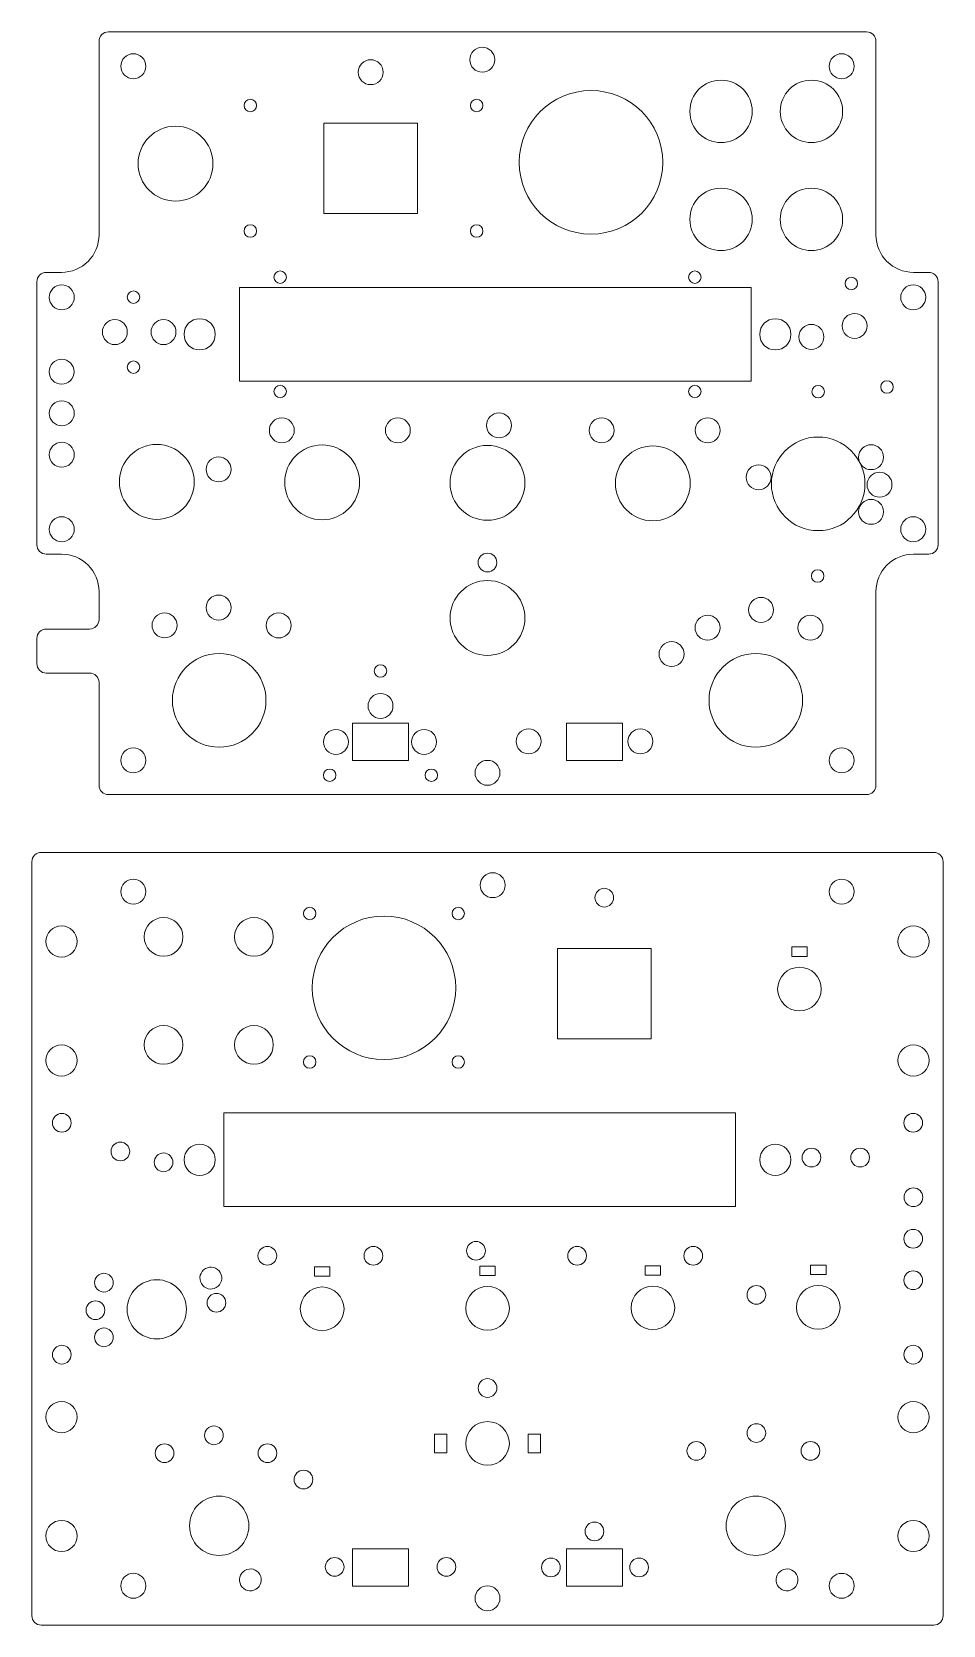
# Model space of a CAD drawing. Header units: millimetres. Extents: x -86 to 60, y -135 to 365.
# Drawn here: x -86.3 to 59.8, y -134.5 to 120.8 of the extents above; entities that cross this region are included whole.
import ezdxf

# ---------------------------------------------------------------- set-up
doc = ezdxf.new("R2010")
doc.units = ezdxf.units.MM
doc.header["$MEASUREMENT"] = 0
doc.layers.add('Cuts', color=7, linetype='Continuous', plot=False)
doc.layers.add('Engrave', color=7, linetype='Continuous')
doc.layers.add('LED', color=7, linetype='Continuous')

msp = doc.modelspace()

# ---------------------------------------------------------------- linework, layer by layer
at = {"layer": 'Cuts', "color": 250, "lineweight": 9}
for points in [[(-39.4697, 91.6836), (-24.4697, 91.6836), (-24.4697, 106.1836), (-39.4697, 106.1836), (-39.4697, 91.6836)], [(-53.0002, 64.8263), (28.9998, 64.8263), (28.9998, 79.8263), (-53.0002, 79.8263), (-53.0002, 64.8263)], [(-2.0305, -40.5839), (12.9695, -40.5839), (12.9695, -26.0839), (-2.0305, -26.0839), (-2.0305, -40.5839)], [(35.5, -27.3405), (38, -27.3405), (38, -25.8405), (35.5, -25.8405), (35.5, -27.3405)], [(-55.5, -67.4412), (26.5, -67.4412), (26.5, -52.4412), (-55.5, -52.4412), (-55.5, -67.4412)], [(-40.9986, -78.5727), (-38.4986, -78.5727), (-38.4986, -77.0727), (-40.9986, -77.0727), (-40.9986, -78.5727)], [(-14.4986, -78.4943), (-11.9986, -78.4943), (-11.9986, -76.9943), (-14.4986, -76.9943), (-14.4986, -78.4943)], [(12.0014, -78.4159), (14.5014, -78.4159), (14.5014, -76.9159), (12.0014, -76.9159), (12.0014, -78.4159)], [(38.5014, -78.3375), (41.0014, -78.3375), (41.0014, -76.8375), (38.5014, -76.8375), (38.5014, -78.3375)], [(-21.7486, -106.8898), (-19.7486, -106.8898), (-19.7486, -103.8898), (-21.7486, -103.8898), (-21.7486, -106.8898)], [(-6.7486, -106.8898), (-4.7486, -106.8898), (-4.7486, -103.8898), (-6.7486, -103.8898), (-6.7486, -106.8898)]]:
    msp.add_lwpolyline(points, close=True, dxfattribs=at)
for centre, major_axis, ratio in [((-14.0904, 116.3294), (0, 2), 1), ((-70.0127, 115.2895), (0, 2), 1), ((43.5123, 115.2895), (0, 2), 1), ((24.1821, 108.0491), (0, 5.0001), 1), ((38.6673, 108.0491), (0, 5.0001), 1), ((-51.263, 108.99), (0, 1), 1), ((-14.9772, 108.99), (0, 1), 1), ((3.3376, 99.8847), (11.5003, 0), 0.9999913), ((-63.2504, 99.6769), (6.0002, 0), 0.99998333), ((24.1821, 90.7439), (0, 5.0001), 1), ((38.6673, 90.7439), (0, 5.0001), 1), ((-51.263, 88.8771), (0, 1), 1), ((-14.9772, 88.8771), (0, 1), 1), ((-46.4752, 81.4799), (0, 1), 1), ((19.9748, 81.4799), (0, 1), 1), ((-81.4752, 78.252), (0, 2), 1), ((-69.9752, 78.2896), (0, 1), 1), ((45.0498, 80.4799), (0, 1), 1), ((54.9748, 78.252), (0, 2), 1), ((-59.3767, 72.3263), (2.5001, 0), 0.99996), ((32.8761, 72.3263), (2.5001, 0), 0.99996), ((-69.9752, 67.0644), (0, 1), 1), ((-46.4752, 63.1726), (0, 1), 1), ((19.9748, 63.1726), (0, 1), 1), ((39.7498, 63.1261), (0, 1), 1), ((50.7696, 63.8938), (0, 1), 1), ((-66.2518, 48.6799), (6.0002, 0), 0.99998333), ((-39.7518, 48.6015), (6.0002, 0), 0.99998333), ((-13.2518, 48.5231), (6.0002, 0), 0.99998333), ((13.2482, 48.4447), (6.0002, 0), 0.99998333), ((39.7482, 48.3663), (7.5002, 0), 0.99998667), ((-81.4752, 41.102), (0, 2), 1), ((54.9748, 41.102), (0, 2), 1), ((39.6624, 33.607), (0, 1), 1), ((-13.2518, 26.8776), (6.0002, 0), 0.99998333), ((-56.2502, 13.6769), (0, 7.5001), 0.99998667), ((29.7497, 13.6769), (0, 7.5001), 0.99998667), ((-30.3971, 18.3684), (0, 1), 1), ((-70.0127, 4.0644), (0, 2), 1), ((43.5123, 4.0645), (0, 2), 1), ((-38.544, 1.677), (0, 1), 1), ((-22.2502, 1.677), (0, 1), 1), ((-13.2502, 2.0645), (0, 2), 1), ((-70.0125, -16.978), (0, 2), 1), ((-12.4098, -15.9381), (0, 2), 1), ((43.5125, -16.978), (0, 2), 1), ((-41.7381, -20.4826), (0, 1), 1), ((-17.9381, -20.4826), (0, 1), 1), ((-81.5124, -24.9655), (2.5001, 0), 0.99996), ((-65.1675, -24.2183), (3.1001, 0), 0.99996774), ((-50.6823, -24.2183), (3.1001, 0), 0.99996774), ((-29.8378, -32.3828), (11.5003, 0), 0.9999913), ((55.0126, -24.9655), (2.5001, 0), 0.99996), ((36.7501, -32.5905), (3.5001, 0), 0.99997143), ((-65.1675, -41.5235), (3.1001, 0), 0.99996774), ((-50.6823, -41.5235), (3.1001, 0), 0.99996774), ((-81.5124, -44.0155), (2.5001, 0), 0.99996), ((-41.7381, -44.2826), (0, 1), 1), ((-17.9381, -44.2826), (0, 1), 1), ((55.0126, -44.0155), (2.5001, 0), 0.99996), ((-81.475, -54.0155), (0, 1.5), 1), ((54.975, -54.0155), (0, 1.5), 1), ((-59.3763, -59.9412), (2.5001, 0), 0.99996), ((32.8765, -59.9412), (2.5001, 0), 0.99996), ((-66.2485, -83.9011), (4.7501, 0), 0.99997895), ((-39.7485, -83.8227), (3.5001, 0), 0.99997143), ((-13.2485, -83.7443), (3.5001, 0), 0.99997143), ((13.2515, -83.6659), (3.5001, 0), 0.99997143), ((39.7515, -83.5875), (3.5001, 0), 0.99997143), ((-81.475, -91.1655), (0, 1.5), 1), ((54.975, -91.1655), (0, 1.5), 1), ((-81.5124, -101.1655), (2.5001, 0), 0.99996), ((55.0126, -101.1655), (2.5001, 0), 0.99996), ((-13.2485, -105.3898), (3.5001, 0), 0.99997143), ((-56.2499, -118.5906), (0, 4.7501), 0.99997895), ((29.75, -118.5906), (0, 4.7501), 0.99997895), ((-81.5124, -120.2155), (2.5001, 0), 0.99996), ((55.0126, -120.2155), (2.5001, 0), 0.99996), ((-70.0125, -128.203), (0, 2), 1), ((43.5125, -128.2031), (0, 2), 1), ((-13.25, -130.203), (0, 2), 1)]:
    msp.add_ellipse(centre, major_axis=major_axis, ratio=ratio, dxfattribs=at)
for points, knots in [([(-83.9752, 25.102), (-84.3733, 25.1018), (-84.7549, 24.9434), (-85.0362, 24.6618), (-85.0362, 24.6618), (-85.3176, 24.3801), (-85.4754, 24.0001), (-85.4752, 23.602), (-85.4752, 23.602), (-85.4752, 23.602), (-85.4752, 19.552), (-85.4752, 19.552), (-85.4752, 19.552), (-85.4749, 19.154), (-85.3166, 18.7723), (-85.0349, 18.491), (-85.0349, 18.491), (-84.7532, 18.2097), (-84.3733, 18.0518), (-83.9752, 18.052), (-83.9752, 18.052), (-83.9752, 18.052), (-77.0127, 18.052), (-77.0127, 18.052), (-77.0127, 18.052), (-76.6151, 18.0523), (-76.2337, 17.8946), (-75.9524, 17.6137), (-75.9524, 17.6137), (-75.6711, 17.3327), (-75.5129, 16.9496), (-75.5127, 16.552), (-75.5127, 16.552), (-75.5127, 16.552), (-75.5127, 0.0645), (-75.5127, 0.0645), (-75.5127, 0.0645), (-75.5124, -0.3335), (-75.3541, -0.7152), (-75.0724, -0.9965), (-75.0724, -0.9965), (-74.7907, -1.2778), (-74.4108, -1.4357), (-74.0127, -1.4355), (-74.0127, -1.4355), (-74.0127, -1.4355), (47.5123, -1.4355), (47.5123, -1.4355), (47.5123, -1.4355), (47.9104, -1.4352), (48.2921, -1.2768), (48.5734, -0.9952), (48.5734, -0.9952), (48.8547, -0.7135), (49.0126, -0.3335), (49.0123, 0.0645), (49.0123, 0.0645), (49.0123, 0.0645), (49.0123, 31.102), (49.0123, 31.102), (49.0123, 31.102), (49.0113, 32.6923), (49.6421, 34.2179), (50.7659, 35.3431), (50.7659, 35.3431), (51.8897, 36.4683), (53.422, 37.101), (55.0123, 37.102), (55.0123, 37.102), (55.0123, 37.102), (57.4748, 37.102), (57.4748, 37.102), (57.4748, 37.102), (57.8729, 37.1023), (58.2546, 37.2607), (58.5359, 37.5423), (58.5359, 37.5423), (58.8172, 37.824), (58.9751, 38.204), (58.9748, 38.602), (58.9748, 38.602), (58.9748, 38.602), (58.9748, 80.752), (58.9748, 80.752), (58.9748, 80.752), (58.9746, 81.1501), (58.8162, 81.5318), (58.5345, 81.8131), (58.5345, 81.8131), (58.2529, 82.0944), (57.8729, 82.2523), (57.4748, 82.252), (57.4748, 82.252), (57.4748, 82.252), (55.0123, 82.252), (55.0123, 82.252), (55.0123, 82.252), (53.422, 82.251), (51.8965, 82.8818), (50.7712, 84.0056), (50.7712, 84.0056), (49.646, 85.1294), (49.0133, 86.6618), (49.0123, 88.252), (49.0123, 88.252), (49.0123, 88.252), (49.0123, 119.2895), (49.0123, 119.2895), (49.0123, 119.2895), (49.0121, 119.6876), (48.8537, 120.0693), (48.572, 120.3506), (48.572, 120.3506), (48.2904, 120.6319), (47.9104, 120.7898), (47.5123, 120.7895), (47.5123, 120.7895), (47.5123, 120.7895), (-74.0127, 120.7895), (-74.0127, 120.7895), (-74.0127, 120.7895), (-74.4108, 120.7893), (-74.7924, 120.6309), (-75.0737, 120.3493), (-75.0737, 120.3493), (-75.3551, 120.0676), (-75.5129, 119.6876), (-75.5127, 119.2895), (-75.5127, 119.2895), (-75.5127, 119.2895), (-75.5127, 88.252), (-75.5127, 88.252), (-75.5127, 88.252), (-75.5117, 86.6618), (-76.1425, 85.1362), (-77.2663, 84.011), (-77.2663, 84.011), (-78.3901, 82.8858), (-79.9224, 82.2531), (-81.5127, 82.252), (-81.5127, 82.252), (-81.5127, 82.252), (-83.9752, 82.252), (-83.9752, 82.252), (-83.9752, 82.252), (-84.3733, 82.2518), (-84.7549, 82.0934), (-85.0362, 81.8118), (-85.0362, 81.8118), (-85.3176, 81.5301), (-85.4754, 81.1501), (-85.4752, 80.752), (-85.4752, 80.752), (-85.4752, 80.752), (-85.4752, 38.602), (-85.4752, 38.602), (-85.4752, 38.602), (-85.4749, 38.204), (-85.3166, 37.8223), (-85.0349, 37.541), (-85.0349, 37.541), (-84.7532, 37.2597), (-84.3733, 37.1018), (-83.9752, 37.102), (-83.9752, 37.102), (-83.9752, 37.102), (-81.5127, 37.102), (-81.5127, 37.102), (-81.5127, 37.102), (-79.9224, 37.1031), (-78.3968, 36.4723), (-77.2716, 35.3485), (-77.2716, 35.3485), (-76.1464, 34.2247), (-75.5137, 32.6923), (-75.5127, 31.102), (-75.5127, 31.102), (-75.5127, 31.102), (-75.5127, 26.602), (-75.5127, 26.602), (-75.5127, 26.602), (-75.5124, 26.2045), (-75.6701, 25.8231), (-75.9511, 25.5418), (-75.9511, 25.5418), (-76.232, 25.2605), (-76.6151, 25.1023), (-77.0127, 25.102), (-77.0127, 25.102), (-77.0127, 25.102), (-83.9752, 25.102), (-83.9752, 25.102)], [0, 0, 0, 0, 0.02040816, 0.02040816, 0.02040816, 0.02040816, 0.04081633, 0.04081633, 0.04081633, 0.04081633, 0.06122449, 0.06122449, 0.06122449, 0.06122449, 0.08163265, 0.08163265, 0.08163265, 0.08163265, 0.10204082, 0.10204082, 0.10204082, 0.10204082, 0.12244898, 0.12244898, 0.12244898, 0.12244898, 0.14285714, 0.14285714, 0.14285714, 0.14285714, 0.16326531, 0.16326531, 0.16326531, 0.16326531, 0.18367347, 0.18367347, 0.18367347, 0.18367347, 0.20408163, 0.20408163, 0.20408163, 0.20408163, 0.2244898, 0.2244898, 0.2244898, 0.2244898, 0.24489796, 0.24489796, 0.24489796, 0.24489796, 0.26530612, 0.26530612, 0.26530612, 0.26530612, 0.28571429, 0.28571429, 0.28571429, 0.28571429, 0.30612245, 0.30612245, 0.30612245, 0.30612245, 0.32653061, 0.32653061, 0.32653061, 0.32653061, 0.34693878, 0.34693878, 0.34693878, 0.34693878, 0.36734694, 0.36734694, 0.36734694, 0.36734694, 0.3877551, 0.3877551, 0.3877551, 0.3877551, 0.40816327, 0.40816327, 0.40816327, 0.40816327, 0.42857143, 0.42857143, 0.42857143, 0.42857143, 0.44897959, 0.44897959, 0.44897959, 0.44897959, 0.46938776, 0.46938776, 0.46938776, 0.46938776, 0.48979592, 0.48979592, 0.48979592, 0.48979592, 0.51020408, 0.51020408, 0.51020408, 0.51020408, 0.53061224, 0.53061224, 0.53061224, 0.53061224, 0.55102041, 0.55102041, 0.55102041, 0.55102041, 0.57142857, 0.57142857, 0.57142857, 0.57142857, 0.59183673, 0.59183673, 0.59183673, 0.59183673, 0.6122449, 0.6122449, 0.6122449, 0.6122449, 0.63265306, 0.63265306, 0.63265306, 0.63265306, 0.65306122, 0.65306122, 0.65306122, 0.65306122, 0.67346939, 0.67346939, 0.67346939, 0.67346939, 0.69387755, 0.69387755, 0.69387755, 0.69387755, 0.71428571, 0.71428571, 0.71428571, 0.71428571, 0.73469388, 0.73469388, 0.73469388, 0.73469388, 0.75510204, 0.75510204, 0.75510204, 0.75510204, 0.7755102, 0.7755102, 0.7755102, 0.7755102, 0.79591837, 0.79591837, 0.79591837, 0.79591837, 0.81632653, 0.81632653, 0.81632653, 0.81632653, 0.83673469, 0.83673469, 0.83673469, 0.83673469, 0.85714286, 0.85714286, 0.85714286, 0.85714286, 0.87755102, 0.87755102, 0.87755102, 0.87755102, 0.89795918, 0.89795918, 0.89795918, 0.89795918, 0.91836735, 0.91836735, 0.91836735, 0.91836735, 0.93877551, 0.93877551, 0.93877551, 0.93877551, 0.95918367, 0.95918367, 0.95918367, 0.95918367, 1, 1, 1, 1]), ([(-25.8971, 4.0156), (-25.8971, 4.0156), (-34.8971, 4.0156), (-34.8971, 4.0156), (-34.8971, 4.0156), (-34.8971, 4.0156), (-34.8971, 10.0156), (-34.8971, 10.0156), (-34.8971, 10.0156), (-34.8971, 10.0156), (-25.8971, 10.0156), (-25.8971, 10.0156), (-25.8971, 10.0156), (-25.8971, 10.0156), (-25.8971, 4.0156), (-25.8971, 4.0156), (-25.8971, 4.0156), (-25.8971, 4.0156), (-25.8971, 4.0156), (-25.8971, 4.0156)], [0, 0, 0, 0, 0.16666667, 0.16666667, 0.16666667, 0.16666667, 0.33333333, 0.33333333, 0.33333333, 0.33333333, 0.5, 0.5, 0.5, 0.5, 0.66666667, 0.66666667, 0.66666667, 0.66666667, 1, 1, 1, 1]), ([(8.3967, 4.0156), (8.3967, 4.0156), (-0.6033, 4.0156), (-0.6033, 4.0156), (-0.6033, 4.0156), (-0.6033, 4.0156), (-0.6033, 10.0156), (-0.6033, 10.0156), (-0.6033, 10.0156), (-0.6033, 10.0156), (8.3967, 10.0156), (8.3967, 10.0156), (8.3967, 10.0156), (8.3967, 10.0156), (8.3967, 4.0156), (8.3967, 4.0156), (8.3967, 4.0156), (8.3967, 4.0156), (8.3967, 4.0156), (8.3967, 4.0156)], [0, 0, 0, 0, 0.16666667, 0.16666667, 0.16666667, 0.16666667, 0.33333333, 0.33333333, 0.33333333, 0.33333333, 0.5, 0.5, 0.5, 0.5, 0.66666667, 0.66666667, 0.66666667, 0.66666667, 1, 1, 1, 1]), ([(59.775, -12.178), (59.7747, -11.7799), (59.6163, -11.3983), (59.3347, -11.117), (59.3347, -11.117), (59.053, -10.8357), (58.673, -10.6778), (58.275, -10.678), (58.275, -10.678), (58.275, -10.678), (-84.775, -10.678), (-84.775, -10.678), (-84.775, -10.678), (-85.1731, -10.6783), (-85.5548, -10.8367), (-85.8361, -11.1183), (-85.8361, -11.1183), (-86.1174, -11.4), (-86.2753, -11.7799), (-86.275, -12.178), (-86.275, -12.178), (-86.275, -12.178), (-86.275, -133.003), (-86.275, -133.003), (-86.275, -133.003), (-86.2748, -133.4011), (-86.1164, -133.7828), (-85.8347, -134.0641), (-85.8347, -134.0641), (-85.5531, -134.3454), (-85.1731, -134.5033), (-84.775, -134.503), (-84.775, -134.503), (-84.775, -134.503), (58.275, -134.503), (58.275, -134.503), (58.275, -134.503), (58.673, -134.5028), (59.0547, -134.3444), (59.336, -134.0627), (59.336, -134.0627), (59.6173, -133.7811), (59.7752, -133.4011), (59.775, -133.003), (59.775, -133.003), (59.775, -133.003), (59.775, -12.178), (59.775, -12.178)], [0, 0, 0, 0, 0.07692308, 0.07692308, 0.07692308, 0.07692308, 0.15384615, 0.15384615, 0.15384615, 0.15384615, 0.23076923, 0.23076923, 0.23076923, 0.23076923, 0.30769231, 0.30769231, 0.30769231, 0.30769231, 0.38461538, 0.38461538, 0.38461538, 0.38461538, 0.46153846, 0.46153846, 0.46153846, 0.46153846, 0.53846154, 0.53846154, 0.53846154, 0.53846154, 0.61538462, 0.61538462, 0.61538462, 0.61538462, 0.69230769, 0.69230769, 0.69230769, 0.69230769, 0.76923077, 0.76923077, 0.76923077, 0.76923077, 0.84615385, 0.84615385, 0.84615385, 0.84615385, 1, 1, 1, 1]), ([(-56.713, -80.4164), (-55.8762, -79.9333), (-55.5897, -78.8627), (-56.0728, -78.026), (-56.0728, -78.026), (-56.5557, -77.1893), (-57.6264, -76.9024), (-58.4633, -77.3855), (-58.4633, -77.3855), (-59.2995, -77.8689), (-59.5869, -78.9391), (-59.1038, -79.7759), (-59.1038, -79.7759), (-58.6203, -80.6131), (-57.5504, -80.8993), (-56.713, -80.4164)], [0, 0, 0, 0, 0.2, 0.2, 0.2, 0.2, 0.4, 0.4, 0.4, 0.4, 0.6, 0.6, 0.6, 0.6, 1, 1, 1, 1]), ([(-34.8969, -128.2519), (-34.8969, -128.2519), (-25.8969, -128.2519), (-25.8969, -128.2519), (-25.8969, -128.2519), (-25.8969, -128.2519), (-25.8969, -122.2519), (-25.8969, -122.2519), (-25.8969, -122.2519), (-25.8969, -122.2519), (-34.8969, -122.2519), (-34.8969, -122.2519), (-34.8969, -122.2519), (-34.8969, -122.2519), (-34.8969, -128.2519), (-34.8969, -128.2519), (-34.8969, -128.2519), (-34.8969, -128.2519), (-34.8969, -128.2519), (-34.8969, -128.2519)], [0, 0, 0, 0, 0.16666667, 0.16666667, 0.16666667, 0.16666667, 0.33333333, 0.33333333, 0.33333333, 0.33333333, 0.5, 0.5, 0.5, 0.5, 0.66666667, 0.66666667, 0.66666667, 0.66666667, 1, 1, 1, 1]), ([(-0.6031, -128.2519), (-0.6031, -128.2519), (8.3969, -128.2519), (8.3969, -128.2519), (8.3969, -128.2519), (8.3969, -128.2519), (8.3969, -122.2519), (8.3969, -122.2519), (8.3969, -122.2519), (8.3969, -122.2519), (-0.6031, -122.2519), (-0.6031, -122.2519), (-0.6031, -122.2519), (-0.6031, -122.2519), (-0.6031, -128.2519), (-0.6031, -128.2519), (-0.6031, -128.2519), (-0.6031, -128.2519), (-0.6031, -128.2519), (-0.6031, -128.2519)], [0, 0, 0, 0, 0.16666667, 0.16666667, 0.16666667, 0.16666667, 0.33333333, 0.33333333, 0.33333333, 0.33333333, 0.5, 0.5, 0.5, 0.5, 0.66666667, 0.66666667, 0.66666667, 0.66666667, 1, 1, 1, 1]), ([(-49.7342, -126.3761), (-49.2511, -127.213), (-49.5383, -128.2834), (-50.375, -128.7665), (-50.375, -128.7665), (-51.2116, -129.2496), (-52.2823, -128.9627), (-52.7655, -128.1259), (-52.7655, -128.1259), (-53.248, -127.2891), (-52.9618, -126.2186), (-52.1249, -125.7355), (-52.1249, -125.7355), (-51.2876, -125.2522), (-50.2179, -125.5393), (-49.7342, -126.3761)], [0, 0, 0, 0, 0.2, 0.2, 0.2, 0.2, 0.4, 0.4, 0.4, 0.4, 0.6, 0.6, 0.6, 0.6, 1, 1, 1, 1]), ([(36.2657, -126.3761), (36.7488, -127.213), (36.4616, -128.2834), (35.6249, -128.7665), (35.6249, -128.7665), (34.7883, -129.2496), (33.7176, -128.9627), (33.2344, -128.1259), (33.2344, -128.1259), (32.7519, -127.2891), (33.0381, -126.2186), (33.875, -125.7355), (33.875, -125.7355), (34.7123, -125.2522), (35.782, -125.5393), (36.2657, -126.3761)], [0, 0, 0, 0, 0.2, 0.2, 0.2, 0.2, 0.4, 0.4, 0.4, 0.4, 0.6, 0.6, 0.6, 0.6, 1, 1, 1, 1])]:
    msp.add_open_spline(points, degree=3, knots=knots, dxfattribs=at)
at = {"layer": 'Engrave', "color": 240, "lineweight": 9}
for centre, major_axis in [((-31.9697, 114.3294), (0, 2)), ((-72.9752, 72.677), (0, 2)), ((-65.1759, 72.677), (0, 2)), ((45.5909, 73.6657), (0, 2)), ((38.6674, 71.9207), (0, 2)), ((-81.5127, 66.3263), (0, 2)), ((-81.4752, 59.677), (0, 2)), ((-46.213, 56.9401), (0, 2)), ((-27.6198, 56.9401), (0, 2)), ((-11.4064, 57.7401), (0, 2)), ((5.0346, 56.9401), (0, 2)), ((22.0341, 56.9401), (0, 2)), ((-81.4752, 53.0277), (0, 2)), ((48.2248, 52.6401), (0, 2)), ((-56.3411, 50.68), (0, 2)), ((30.194, 49.4232), (0, 2)), ((49.5778, 48.2307), (0, 2)), ((48.2248, 43.8815), (0, 2)), ((-13.2516, 35.757), (0, 1.5)), ((-56.3411, 28.5458), (0, 2)), ((30.594, 28.1746), (0, 2)), ((-65.0127, 25.6867), (0, 2)), ((-46.7211, 25.6771), (0, 2)), ((22.0143, 25.3152), (0, 2)), ((38.5123, 25.3159), (0, 2)), ((16.2484, 21.0886), (0, 2)), ((-30.3971, 12.7863), (0, 2)), ((-37.544, 7.0156), (0, 2)), ((-23.4156, 7.0157), (0, 2)), ((-6.6598, 7.0947), (0, 2)), ((11.2484, 7.0947), (0, 2))]:
    msp.add_ellipse(centre, major_axis=major_axis, ratio=1, dxfattribs=at)
at = {"layer": 'LED', "color": 114, "lineweight": 9}
for centre in [(5.4695, -17.9381), (-72.0911, -58.6018), (38.6757, -59.5905), (46.475, -59.5905), (-65.1676, -60.3468), (55.0125, -65.9412), (54.975, -72.5905), (-48.5343, -75.3274), (-31.5348, -75.3274), (-15.0938, -74.5274), (1.1196, -75.3274), (19.7128, -75.3274), (-74.725, -79.6274), (54.975, -79.2398), (-56.6942, -82.8443), (29.8409, -81.5875), (-76.078, -84.0368), (-74.725, -88.386), (-13.2486, -96.5105), (-57.0942, -104.0929), (29.8409, -103.7217), (-65.0125, -106.9516), (-48.5145, -106.9523), (20.2209, -106.5904), (38.5125, -106.5808), (-42.7486, -111.1789), (3.8969, -119.4812), (-37.7486, -125.1728), (-19.8404, -125.1728), (-3.0846, -125.2518), (11.0438, -125.2519)]:
    msp.add_ellipse(centre, major_axis=(0, 1.5), ratio=1, dxfattribs=at)

doc.saveas('drawing.dxf')
